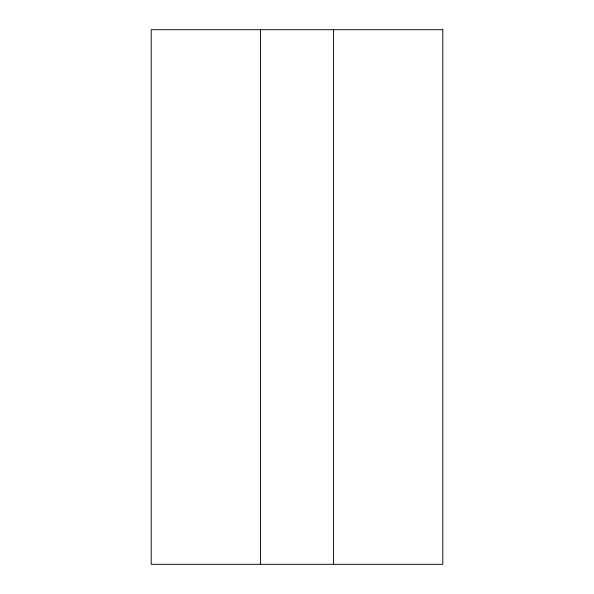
<?xml version="1.0" encoding="UTF-8"?>
<svg xmlns="http://www.w3.org/2000/svg" width="594" height="594" viewBox="0 0 594 594"><rect width="100%" height="100%" fill="white"/><g stroke="black" fill="none" stroke-linecap="round" stroke-linejoin="round"><path stroke-width="0.89" d="M333.449 29.7L333.449 564.3M260.551 29.7L260.551 564.3M442.797 29.7L151.203 29.7L151.203 564.3L442.797 564.3L442.797 29.7"/></g></svg>
